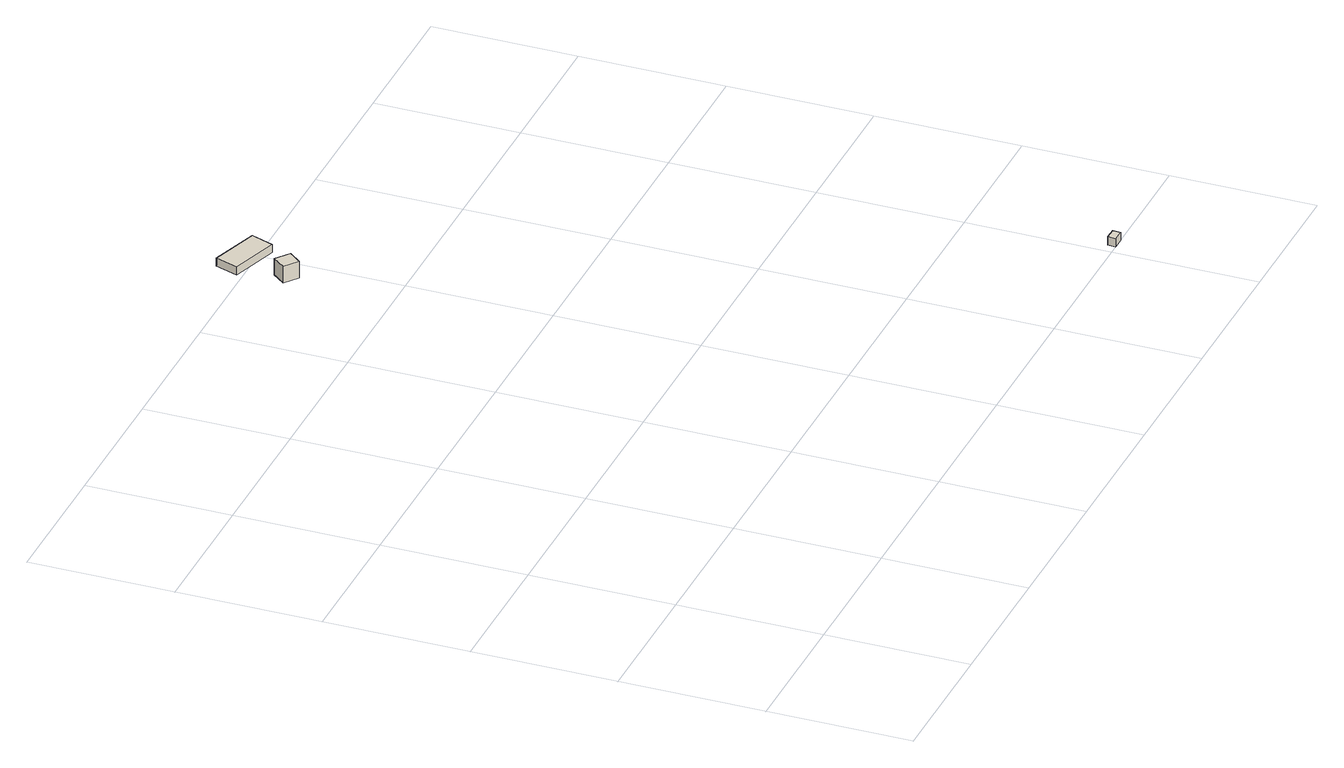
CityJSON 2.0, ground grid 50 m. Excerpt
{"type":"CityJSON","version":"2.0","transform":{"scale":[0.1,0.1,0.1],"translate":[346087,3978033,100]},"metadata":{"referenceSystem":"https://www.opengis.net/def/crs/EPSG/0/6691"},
"CityObjects":{
"building1":{"type":"Building","attributes":{"measuredHeight":6.2},"geometry":[{"type":"Solid","lod":"1","boundaries":[[[[0,1,2,3]],[[2,4,5,3]],[[1,6,4,2]],[[0,7,6,1]],[[3,5,7,0]],[[4,6,7,5]]]]}]},
"building2":{"type":"Building","attributes":{"measuredHeight":3},"geometry":[{"type":"Solid","lod":"1","boundaries":[[[[8,9,10,11]],[[10,12,13,11]],[[9,14,12,10]],[[8,15,14,9]],[[11,13,15,8]],[[12,14,15,13]]]]}]},
"building3":{"type":"Building","attributes":{"土砂災害警戒区域.現象区分":"2","土砂災害警戒区域.区域区分":"1","measuredHeight":3},"geometry":[{"type":"Solid","lod":"1","boundaries":[[[[16,17,18,19]],[[18,20,21,19]],[[17,22,20,18]],[[16,23,22,17]],[[19,21,23,16]],[[20,22,23,21]]]]}]}
},
"vertices":[
[118,1849,882],[82,1805,882],[35,1841,882],[71,1885,882],[35,1841,943],[71,1885,943],[82,1805,943],[118,1849,943],
[37,2068,893],[207,2013,893],[178,1934,893],[9,1989,893],[178,1934,923],[9,1989,923],[207,2013,923],[37,2068,923],
[2581,28,9],[2580,0,9],[2536,1,9],[2540,29,9],[2536,1,39],[2540,29,39],[2580,0,39],[2581,28,39]
]}
